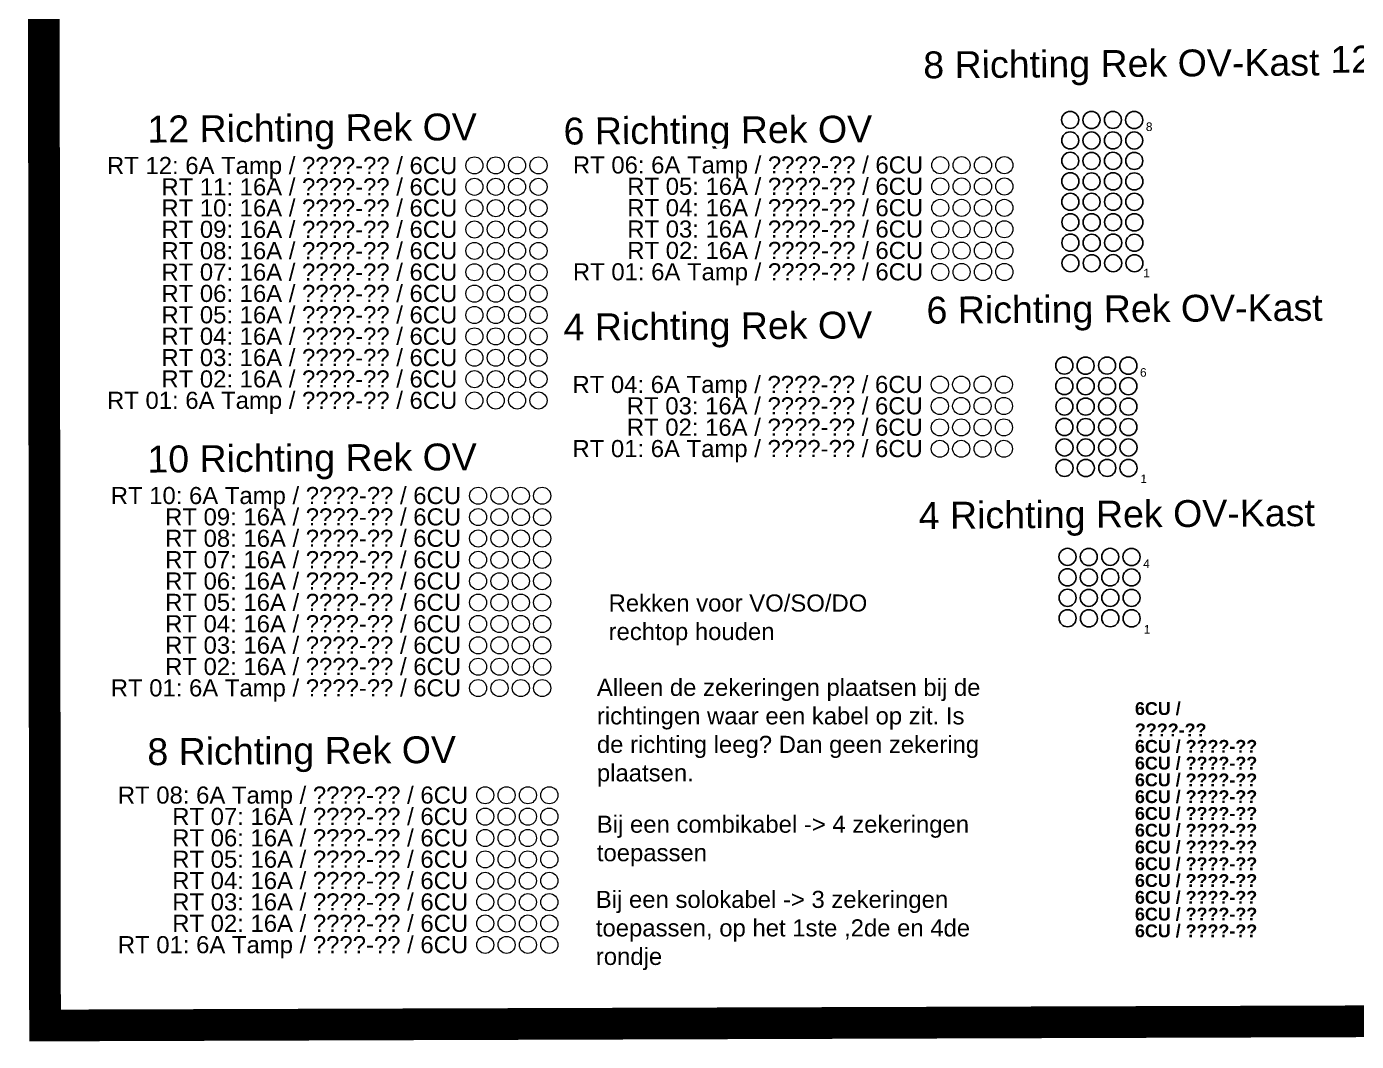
# Model space of a CAD drawing. Header units: metres. Extents: x 342 to 6270, y 11 to 2199.
# Drawn here: x 1016 to 1093.8, y 76.8 to 136.1 of the extents above; entities that cross this region are included whole.
import ezdxf
from ezdxf.enums import TextEntityAlignment as Align

# ---------------------------------------------------------------- set-up
doc = ezdxf.new("R2010")
doc.units = ezdxf.units.M
doc.linetypes.add('DASHED', pattern=[0.75, 0.5, -0.25])
for name, color, linetype, lineweight in [('01 - Bestaande kabel', 125, 'Continuous', 0), ('Aansluiting LS K01', 120, 'DASHED', 0), ('Aansluiting LS K02', 52, 'DASHED', 0), ('Aansluiting LS K03', 5, 'DASHED', 0), ('Aansluiting LS K06', 30, 'DASHED', 0), ('Aansluiting LS K07', 252, 'DASHED', 0), ('Aansluiting LS K08', 244, 'DASHED', 0), ('Aansluiting LS K09', 104, 'DASHED', 0), ('Aansluiting LS K10', 1, 'DASHED', 0), ('Aansluiting LS K11', 190, 'DASHED', 0), ('Aansluiting LS K12', 201, 'DASHED', 0)]:
    doc.layers.add(name, color=color, linetype=linetype, lineweight=lineweight)
doc.layers.add('Aansluiting LS K04', color=3, linetype='DASHED', lineweight=0, true_color=0x00f000)
doc.layers.add('Aansluiting LS K05', color=6, linetype='DASHED', lineweight=0, true_color=0xeb00eb)
doc.layers.add('Opmerking', color=7, linetype='Continuous')
doc.styles.add('ARIAL', font='arial.ttf')
doc.styles.get("Standard").update_dxf_attribs({"font": 'arial.ttf'})
doc.styles.add('TM-0.5', font='', dxfattribs={"height": 0.5})
doc.styles.get('TM-0.5').set_extended_font_data('Arial Nova Light')

# ---------------------------------------------------------------- blocks, each defined once
blk = doc.blocks.new('*U219')
for centre in [(0, 0), (1.245, -0.005), (2.5, 0), (3.745, -0.005), (0.002, -1.197), (1.247, -1.202), (2.502, -1.197), (3.747, -1.202), (0.005, -2.393), (1.249, -2.398), (2.505, -2.393), (3.749, -2.398), (0.007, -3.59), (1.252, -3.595), (2.507, -3.59), (3.752, -3.595)]:
    blk.add_circle(centre, 0.5)
at = {"char_height": 0.5, "attachment_point": 1, "rotation": 359.16536, "style": 'TM-0.5'}
for s, insert in [('4', (4.432, -0.145)), ('1', (4.466, -3.984))]:
    blk.add_mtext_dynamic_manual_height_columns(s, width=0.80676, gutter_width=2.5, heights=[0], dxfattribs=dict(at, insert=insert))
at = {"color": 7}
for tag, p in [('RI4', (-1.128, -0.226)), ('RI3', (-1.126, -1.423)), ('RI2', (-1.123, -2.619)), ('RI1', (-1.121, -3.816))]:
    blk.add_attdef(tag, text='', height=0.5, dxfattribs=at).set_placement(p, align=Align.RIGHT)
blk = doc.blocks.new('*U218')
for centre in [(0, 0), (1.245, -0.005), (2.5, 0), (3.745, -0.005), (0.002, -1.197), (1.247, -1.202), (2.502, -1.197), (3.747, -1.202), (0.005, -2.393), (1.249, -2.398), (2.505, -2.393), (3.749, -2.398), (0.007, -3.59), (1.252, -3.595), (2.507, -3.59), (3.752, -3.595), (0.009, -4.786), (1.254, -4.791), (2.509, -4.786), (3.754, -4.791), (0.012, -5.983), (1.256, -5.988), (2.512, -5.983), (3.756, -5.988)]:
    blk.add_circle(centre, 0.5)
at = {"char_height": 0.5, "attachment_point": 1, "rotation": 359.16536, "style": 'TM-0.5'}
for s, insert in [('6', (4.432, -0.145)), ('1', (4.458, -6.366))]:
    blk.add_mtext_dynamic_manual_height_columns(s, width=0.80676, gutter_width=2.5, heights=[0], dxfattribs=dict(at, insert=insert))
at = {"color": 7}
for tag, p in [('RI6', (-1.128, -0.226)), ('RI5', (-1.126, -1.423)), ('RI4', (-1.123, -2.619)), ('RI3', (-1.121, -3.816)), ('RI2', (-1.119, -5.012)), ('RI1', (-1.119, -6.209))]:
    blk.add_attdef(tag, text='', height=0.5, dxfattribs=at).set_placement(p, align=Align.RIGHT)
blk = doc.blocks.new('*U217')
for centre in [(0, 0), (1.245, -0.005), (2.5, 0), (3.745, -0.005), (0.002, -1.197), (1.247, -1.202), (2.502, -1.197), (3.747, -1.202), (0.005, -2.393), (1.249, -2.398), (2.505, -2.393), (3.749, -2.398), (0.007, -3.59), (1.252, -3.595), (2.507, -3.59), (3.752, -3.595), (0.009, -4.786), (1.254, -4.791), (2.509, -4.786), (3.754, -4.791), (0.012, -5.983), (1.256, -5.988), (2.512, -5.983), (3.756, -5.988), (0.014, -7.179), (1.259, -7.184), (2.514, -7.179), (3.759, -7.184), (0.016, -8.376), (1.261, -8.381), (2.516, -8.376), (3.761, -8.381)]:
    blk.add_circle(centre, 0.5)
at = {"char_height": 0.5, "attachment_point": 1, "rotation": 359.16536, "style": 'TM-0.5'}
for s, insert in [('8', (4.432, -0.145)), ('1', (4.282, -8.702))]:
    blk.add_mtext_dynamic_manual_height_columns(s, width=0.80676, gutter_width=2.5, heights=[0], dxfattribs=dict(at, insert=insert))
at = {"color": 7}
for tag, p in [('RI8', (-1.128, -0.226)), ('RI7', (-1.126, -1.423)), ('RI6', (-1.123, -2.619)), ('RI5', (-1.121, -3.816)), ('RI1', (-1.112, -8.602))]:
    blk.add_attdef(tag, text='', height=0.5, dxfattribs=at).set_placement(p, align=Align.RIGHT)
for tag, p in [('RI4', (-1.119, -5.012)), ('RI3', (-1.119, -6.209)), ('RI2', (-1.114, -7.405))]:
    blk.add_attdef(tag, text='', height=0.5, rotation=360, dxfattribs=at).set_placement(p, align=Align.RIGHT)
blk = doc.blocks.new('RT 1-12 OV')
at = {"linetype": 'DASHED'}
blk.add_wipeout([(-21.905, 7.992), (5.785, 7.992), (5.785, -7.646), (-21.905, -7.646)], dxfattribs=at)
at = {"layer": 'Aansluiting LS K01', "linetype": 'Continuous'}
for centre in [(1.122, -6.494), (2.372, -6.494), (3.622, -6.494), (4.872, -6.494)]:
    blk.add_circle(centre, 0.5, dxfattribs=at)
at = {"layer": 'Aansluiting LS K02', "linetype": 'Continuous'}
for centre in [(1.122, -5.244), (2.372, -5.244), (3.622, -5.244), (4.872, -5.244)]:
    blk.add_circle(centre, 0.5, dxfattribs=at)
at = {"layer": 'Aansluiting LS K03', "linetype": 'Continuous'}
for centre in [(1.122, -3.994), (2.372, -3.994), (3.622, -3.994), (4.872, -3.994)]:
    blk.add_circle(centre, 0.5, dxfattribs=at)
at = {"layer": 'Aansluiting LS K04', "linetype": 'Continuous'}
for centre in [(1.122, -2.744), (2.372, -2.744), (3.622, -2.744), (4.872, -2.744)]:
    blk.add_circle(centre, 0.5, dxfattribs=at)
at = {"layer": 'Aansluiting LS K05', "linetype": 'Continuous'}
for centre in [(1.122, -1.494), (2.372, -1.494), (3.622, -1.494), (4.872, -1.494)]:
    blk.add_circle(centre, 0.5, dxfattribs=at)
at = {"layer": 'Aansluiting LS K06', "linetype": 'Continuous'}
for centre in [(1.122, -0.244), (2.372, -0.244), (3.622, -0.244), (4.872, -0.244)]:
    blk.add_circle(centre, 0.5, dxfattribs=at)
at = {"layer": 'Aansluiting LS K07', "linetype": 'Continuous'}
for centre in [(1.122, 1.006), (2.372, 1.006), (3.622, 1.006), (4.872, 1.006)]:
    blk.add_circle(centre, 0.5, dxfattribs=at)
at = {"layer": 'Aansluiting LS K08', "linetype": 'Continuous'}
for centre in [(1.122, 2.256), (2.372, 2.256), (3.622, 2.256), (4.872, 2.256)]:
    blk.add_circle(centre, 0.5, dxfattribs=at)
at = {"layer": 'Aansluiting LS K09', "linetype": 'Continuous'}
for centre in [(1.122, 3.506), (2.372, 3.506), (3.622, 3.506), (4.872, 3.506)]:
    blk.add_circle(centre, 0.5, dxfattribs=at)
at = {"layer": 'Aansluiting LS K10', "linetype": 'Continuous'}
for centre in [(1.122, 4.756), (2.372, 4.756), (3.622, 4.756), (4.872, 4.756)]:
    blk.add_circle(centre, 0.5, dxfattribs=at)
at = {"layer": 'Aansluiting LS K11', "linetype": 'Continuous'}
for centre in [(1.122, 6.006), (2.372, 6.006), (3.622, 6.006), (4.872, 6.006)]:
    blk.add_circle(centre, 0.5, dxfattribs=at)
at = {"layer": 'Aansluiting LS K12', "linetype": 'Continuous'}
for centre in [(1.122, 7.256), (2.372, 7.256), (3.622, 7.256), (4.872, 7.256)]:
    blk.add_circle(centre, 0.5, dxfattribs=at)
at = {"layer": 'Aansluiting LS K01', "style": 'ARIAL'}
blk.add_attdef('RT_01:', text='', height=1, dxfattribs=at).set_placement((0.122, -6.981), align=Align.RIGHT)
at = {"layer": 'Aansluiting LS K02', "style": 'ARIAL'}
blk.add_attdef('RT_02:', text='', height=1, dxfattribs=at).set_placement((0.122, -5.731), align=Align.RIGHT)
at = {"layer": 'Aansluiting LS K03', "style": 'ARIAL'}
blk.add_attdef('RT_03:', text='', height=1, dxfattribs=at).set_placement((0.122, -4.48), align=Align.RIGHT)
at = {"layer": 'Aansluiting LS K04', "style": 'ARIAL'}
blk.add_attdef('RT_04:', text='', height=1, dxfattribs=at).set_placement((0.122, -3.231), align=Align.RIGHT)
at = {"layer": 'Aansluiting LS K05', "style": 'ARIAL'}
blk.add_attdef('RT_05:', text='', height=1, dxfattribs=at).set_placement((0.122, -1.981), align=Align.RIGHT)
at = {"layer": 'Aansluiting LS K06', "style": 'ARIAL'}
blk.add_attdef('RT_06:', text='', height=1, dxfattribs=at).set_placement((0.122, -0.731), align=Align.RIGHT)
at = {"layer": 'Aansluiting LS K07', "style": 'ARIAL'}
blk.add_attdef('RT_07:', text='', height=1, dxfattribs=at).set_placement((0.122, 0.519), align=Align.RIGHT)
at = {"layer": 'Aansluiting LS K08', "style": 'ARIAL'}
blk.add_attdef('RT_08:', text='', height=1, dxfattribs=at).set_placement((0.122, 1.769), align=Align.RIGHT)
at = {"layer": 'Aansluiting LS K09', "style": 'ARIAL'}
blk.add_attdef('RT_09:', text='', height=1, dxfattribs=at).set_placement((0.122, 3.019), align=Align.RIGHT)
at = {"layer": 'Aansluiting LS K10', "style": 'ARIAL'}
blk.add_attdef('RT_10:', text='', height=1, dxfattribs=at).set_placement((0.122, 4.269), align=Align.RIGHT)
at = {"layer": 'Aansluiting LS K11', "style": 'ARIAL'}
blk.add_attdef('RT_11:', text='', height=1, dxfattribs=at).set_placement((0.122, 5.502), align=Align.RIGHT)
at = {"layer": 'Aansluiting LS K12', "style": 'ARIAL'}
blk.add_attdef('RT_12:', text='', height=1, dxfattribs=at).set_placement((0.122, 6.752), align=Align.RIGHT)
blk = doc.blocks.new('RT 1-10 OV')
at = {"linetype": 'DASHED'}
blk.add_wipeout([(-22.091, 8.072), (5.599, 8.072), (5.599, -5.159), (-22.091, -5.159)], dxfattribs=at)
at = {"layer": 'Aansluiting LS K01', "linetype": 'Continuous'}
for centre in [(0.936, -4.006), (2.186, -4.006), (3.436, -4.006), (4.686, -4.006)]:
    blk.add_circle(centre, 0.5, dxfattribs=at)
at = {"layer": 'Aansluiting LS K02', "linetype": 'Continuous'}
for centre in [(0.936, -2.756), (2.186, -2.756), (3.436, -2.756), (4.686, -2.756)]:
    blk.add_circle(centre, 0.5, dxfattribs=at)
at = {"layer": 'Aansluiting LS K03', "linetype": 'Continuous'}
for centre in [(0.936, -1.506), (2.186, -1.506), (3.436, -1.506), (4.686, -1.506)]:
    blk.add_circle(centre, 0.5, dxfattribs=at)
at = {"layer": 'Aansluiting LS K04', "linetype": 'Continuous'}
for centre in [(0.936, -0.256), (2.186, -0.256), (3.436, -0.256), (4.686, -0.256)]:
    blk.add_circle(centre, 0.5, dxfattribs=at)
at = {"layer": 'Aansluiting LS K05', "linetype": 'Continuous'}
for centre in [(0.936, 0.994), (2.186, 0.994), (3.436, 0.994), (4.686, 0.994)]:
    blk.add_circle(centre, 0.5, dxfattribs=at)
at = {"layer": 'Aansluiting LS K06', "linetype": 'Continuous'}
for centre in [(0.936, 2.244), (2.186, 2.244), (3.436, 2.244), (4.686, 2.244)]:
    blk.add_circle(centre, 0.5, dxfattribs=at)
at = {"layer": 'Aansluiting LS K07', "linetype": 'Continuous'}
for centre in [(0.936, 3.494), (2.186, 3.494), (3.436, 3.494), (4.686, 3.494)]:
    blk.add_circle(centre, 0.5, dxfattribs=at)
at = {"layer": 'Aansluiting LS K08', "linetype": 'Continuous'}
for centre in [(0.936, 4.744), (2.186, 4.744), (3.436, 4.744), (4.686, 4.744)]:
    blk.add_circle(centre, 0.5, dxfattribs=at)
at = {"layer": 'Aansluiting LS K09', "linetype": 'Continuous'}
for centre in [(0.936, 5.994), (2.186, 5.994), (3.436, 5.994), (4.686, 5.994)]:
    blk.add_circle(centre, 0.5, dxfattribs=at)
at = {"layer": 'Aansluiting LS K10', "linetype": 'Continuous'}
for centre in [(0.936, 7.244), (2.186, 7.244), (3.436, 7.244), (4.686, 7.244)]:
    blk.add_circle(centre, 0.5, dxfattribs=at)
at = {"layer": 'Aansluiting LS K01', "style": 'ARIAL'}
blk.add_attdef('RT_01:', text='', height=1, dxfattribs=at).set_placement((-0.064, -4.493), align=Align.RIGHT)
at = {"layer": 'Aansluiting LS K02', "style": 'ARIAL'}
blk.add_attdef('RT_02:', text='', height=1, dxfattribs=at).set_placement((-0.064, -3.243), align=Align.RIGHT)
at = {"layer": 'Aansluiting LS K03', "style": 'ARIAL'}
blk.add_attdef('RT_03:', text='', height=1, dxfattribs=at).set_placement((-0.064, -1.993), align=Align.RIGHT)
at = {"layer": 'Aansluiting LS K04', "style": 'ARIAL'}
blk.add_attdef('RT_04:', text='', height=1, dxfattribs=at).set_placement((-0.064, -0.743), align=Align.RIGHT)
at = {"layer": 'Aansluiting LS K05', "style": 'ARIAL'}
blk.add_attdef('RT_05:', text='', height=1, dxfattribs=at).set_placement((-0.064, 0.507), align=Align.RIGHT)
at = {"layer": 'Aansluiting LS K06', "style": 'ARIAL'}
blk.add_attdef('RT_06:', text='', height=1, dxfattribs=at).set_placement((-0.064, 1.757), align=Align.RIGHT)
at = {"layer": 'Aansluiting LS K07', "style": 'ARIAL'}
blk.add_attdef('RT_07:', text='', height=1, dxfattribs=at).set_placement((-0.064, 3.007), align=Align.RIGHT)
at = {"layer": 'Aansluiting LS K08', "style": 'ARIAL'}
blk.add_attdef('RT_08:', text='', height=1, dxfattribs=at).set_placement((-0.064, 4.257), align=Align.RIGHT)
at = {"layer": 'Aansluiting LS K09', "style": 'ARIAL'}
blk.add_attdef('RT_09:', text='', height=1, dxfattribs=at).set_placement((-0.064, 5.507), align=Align.RIGHT)
at = {"layer": 'Aansluiting LS K10', "style": 'ARIAL'}
blk.add_attdef('RT_10:', text='', height=1, dxfattribs=at).set_placement((-0.064, 6.757), align=Align.RIGHT)
blk = doc.blocks.new('RT 1-8 OV')
at = {"linetype": 'DASHED'}
blk.add_wipeout([(-22.158, 5.514), (5.532, 5.514), (5.532, -5.362), (-22.158, -5.362)], dxfattribs=at)
at = {"layer": 'Aansluiting LS K01', "linetype": 'Continuous'}
for centre in [(0.869, -4.21), (2.119, -4.21), (3.369, -4.21), (4.619, -4.21)]:
    blk.add_circle(centre, 0.5, dxfattribs=at)
at = {"layer": 'Aansluiting LS K02', "linetype": 'Continuous'}
for centre in [(0.869, -2.96), (2.119, -2.96), (3.369, -2.96), (4.619, -2.96)]:
    blk.add_circle(centre, 0.5, dxfattribs=at)
at = {"layer": 'Aansluiting LS K03', "linetype": 'Continuous'}
for centre in [(0.869, -1.71), (2.119, -1.71), (3.369, -1.71), (4.619, -1.71)]:
    blk.add_circle(centre, 0.5, dxfattribs=at)
at = {"layer": 'Aansluiting LS K04', "linetype": 'Continuous'}
for centre in [(0.869, -0.46), (2.119, -0.46), (3.369, -0.46), (4.619, -0.46)]:
    blk.add_circle(centre, 0.5, dxfattribs=at)
at = {"layer": 'Aansluiting LS K05', "linetype": 'Continuous'}
for centre in [(0.869, 0.79), (2.119, 0.79), (3.369, 0.79), (4.619, 0.79)]:
    blk.add_circle(centre, 0.5, dxfattribs=at)
at = {"layer": 'Aansluiting LS K06', "linetype": 'Continuous'}
for centre in [(0.869, 2.04), (2.119, 2.04), (3.369, 2.04), (4.619, 2.04)]:
    blk.add_circle(centre, 0.5, dxfattribs=at)
at = {"layer": 'Aansluiting LS K07', "linetype": 'Continuous'}
for centre in [(0.869, 3.29), (2.119, 3.29), (3.369, 3.29), (4.619, 3.29)]:
    blk.add_circle(centre, 0.5, dxfattribs=at)
at = {"layer": 'Aansluiting LS K08', "linetype": 'Continuous'}
for centre in [(0.869, 4.54), (2.119, 4.54), (3.369, 4.54), (4.619, 4.54)]:
    blk.add_circle(centre, 0.5, dxfattribs=at)
at = {"layer": 'Aansluiting LS K01', "style": 'ARIAL'}
blk.add_attdef('RT_01:', text='', height=1, dxfattribs=at).set_placement((-0.131, -4.697), align=Align.RIGHT)
at = {"layer": 'Aansluiting LS K02', "style": 'ARIAL'}
blk.add_attdef('RT_02:', text='', height=1, dxfattribs=at).set_placement((-0.131, -3.447), align=Align.RIGHT)
at = {"layer": 'Aansluiting LS K03', "style": 'ARIAL'}
blk.add_attdef('RT_03:', text='', height=1, dxfattribs=at).set_placement((-0.131, -2.196), align=Align.RIGHT)
at = {"layer": 'Aansluiting LS K04', "style": 'ARIAL'}
blk.add_attdef('RT_04:', text='', height=1, dxfattribs=at).set_placement((-0.131, -0.947), align=Align.RIGHT)
at = {"layer": 'Aansluiting LS K05', "style": 'ARIAL'}
blk.add_attdef('RT_05:', text='', height=1, dxfattribs=at).set_placement((-0.131, 0.303), align=Align.RIGHT)
at = {"layer": 'Aansluiting LS K06', "style": 'ARIAL'}
blk.add_attdef('RT_06:', text='', height=1, dxfattribs=at).set_placement((-0.131, 1.553), align=Align.RIGHT)
at = {"layer": 'Aansluiting LS K07', "style": 'ARIAL'}
blk.add_attdef('RT_07:', text='', height=1, dxfattribs=at).set_placement((-0.131, 2.803), align=Align.RIGHT)
at = {"layer": 'Aansluiting LS K08', "style": 'ARIAL'}
blk.add_attdef('RT_08:', text='', height=1, dxfattribs=at).set_placement((-0.131, 4.053), align=Align.RIGHT)
blk = doc.blocks.new('RT 1-6 OV')
at = {"linetype": 'DASHED'}
blk.add_wipeout([(-22.692, 4.277), (4.998, 4.277), (4.998, -4.089), (-22.692, -4.089)], dxfattribs=at)
at = {"layer": 'Aansluiting LS K01', "linetype": 'Continuous'}
for centre in [(0.335, -2.936), (1.585, -2.936), (2.835, -2.936), (4.085, -2.936)]:
    blk.add_circle(centre, 0.5, dxfattribs=at)
at = {"layer": 'Aansluiting LS K02', "linetype": 'Continuous'}
for centre in [(0.335, -1.686), (1.585, -1.686), (2.835, -1.686), (4.085, -1.686)]:
    blk.add_circle(centre, 0.5, dxfattribs=at)
at = {"layer": 'Aansluiting LS K03', "linetype": 'Continuous'}
for centre in [(0.335, -0.436), (1.585, -0.436), (2.835, -0.436), (4.085, -0.436)]:
    blk.add_circle(centre, 0.5, dxfattribs=at)
at = {"layer": 'Aansluiting LS K04', "linetype": 'Continuous'}
for centre in [(0.335, 0.814), (1.585, 0.814), (2.835, 0.814), (4.085, 0.814)]:
    blk.add_circle(centre, 0.5, dxfattribs=at)
at = {"layer": 'Aansluiting LS K05', "linetype": 'Continuous'}
for centre in [(0.335, 2.064), (1.585, 2.064), (2.835, 2.064), (4.085, 2.064)]:
    blk.add_circle(centre, 0.5, dxfattribs=at)
at = {"layer": 'Aansluiting LS K06', "linetype": 'Continuous'}
for centre in [(0.335, 3.314), (1.585, 3.314), (2.835, 3.314), (4.085, 3.314)]:
    blk.add_circle(centre, 0.5, dxfattribs=at)
at = {"layer": 'Aansluiting LS K01', "style": 'ARIAL'}
blk.add_attdef('RT_01:', text='', height=1, dxfattribs=at).set_placement((-0.665, -3.424), align=Align.RIGHT)
at = {"layer": 'Aansluiting LS K02', "style": 'ARIAL'}
blk.add_attdef('RT_02:', text='', height=1, dxfattribs=at).set_placement((-0.665, -2.174), align=Align.RIGHT)
at = {"layer": 'Aansluiting LS K03', "style": 'ARIAL'}
blk.add_attdef('RT_03:', text='', height=1, dxfattribs=at).set_placement((-0.665, -0.923), align=Align.RIGHT)
at = {"layer": 'Aansluiting LS K04', "style": 'ARIAL'}
blk.add_attdef('RT_04:', text='', height=1, dxfattribs=at).set_placement((-0.665, 0.326), align=Align.RIGHT)
at = {"layer": 'Aansluiting LS K05', "style": 'ARIAL'}
blk.add_attdef('RT_05:', text='', height=1, dxfattribs=at).set_placement((-0.665, 1.576), align=Align.RIGHT)
at = {"layer": 'Aansluiting LS K06', "style": 'ARIAL'}
blk.add_attdef('RT_06:', text='', height=1, dxfattribs=at).set_placement((-0.665, 2.826), align=Align.RIGHT)
blk = doc.blocks.new('RT 1-4 OV')
at = {"linetype": 'DASHED'}
blk.add_wipeout([(-21.838, 2.999), (5.852, 2.999), (5.852, -2.876), (-21.838, -2.876)], dxfattribs=at)
at = {"layer": 'Aansluiting LS K01', "linetype": 'Continuous'}
for centre in [(1.189, -1.723), (2.439, -1.723), (3.689, -1.723), (4.939, -1.723)]:
    blk.add_circle(centre, 0.5, dxfattribs=at)
at = {"layer": 'Aansluiting LS K02', "linetype": 'Continuous'}
for centre in [(1.189, -0.473), (2.439, -0.473), (3.689, -0.473), (4.939, -0.473)]:
    blk.add_circle(centre, 0.5, dxfattribs=at)
at = {"layer": 'Aansluiting LS K03', "linetype": 'Continuous'}
for centre in [(1.189, 0.777), (2.439, 0.777), (3.689, 0.777), (4.939, 0.777)]:
    blk.add_circle(centre, 0.5, dxfattribs=at)
at = {"layer": 'Aansluiting LS K04', "linetype": 'Continuous'}
for centre in [(1.189, 2.027), (2.439, 2.027), (3.689, 2.027), (4.939, 2.027)]:
    blk.add_circle(centre, 0.5, dxfattribs=at)
at = {"layer": 'Aansluiting LS K01', "style": 'ARIAL'}
blk.add_attdef('RT_01:', text='', height=1, dxfattribs=at).set_placement((0.189, -2.21), align=Align.RIGHT)
at = {"layer": 'Aansluiting LS K02', "style": 'ARIAL'}
blk.add_attdef('RT_02:', text='', height=1, dxfattribs=at).set_placement((0.189, -0.96), align=Align.RIGHT)
at = {"layer": 'Aansluiting LS K03', "style": 'ARIAL'}
blk.add_attdef('RT_03:', text='', height=1, dxfattribs=at).set_placement((0.189, 0.29), align=Align.RIGHT)
at = {"layer": 'Aansluiting LS K04', "style": 'ARIAL'}
blk.add_attdef('RT_04:', text='', height=1, dxfattribs=at).set_placement((0.189, 1.54), align=Align.RIGHT)
blk = doc.blocks.new('RICHTINGEN TEKST OV')
at = {"layer": '01 - Bestaande kabel', "insert": (-1.906, 5.015), "char_height": 0.75, "attachment_point": 7, "style": 'TM-0.5', "bg_fill": 3, "box_fill_scale": 1.1, "bg_fill_color": 256, "bg_fill_transparency": 0}
blk.add_mtext_dynamic_manual_height_columns('{\\fArial Nova Light|b1|i0|c0|p34;6CU / ????-??}', width=6.6506, gutter_width=2.5, heights=[0], dxfattribs=at)
at = {"layer": 'Aansluiting LS K01', "insert": (-1.906, 4.034), "char_height": 0.75, "attachment_point": 7, "style": 'TM-0.5', "bg_fill": 3, "box_fill_scale": 1.1, "bg_fill_color": 256, "bg_fill_transparency": 0}
blk.add_mtext_dynamic_manual_height_columns('{\\fArial Nova Light|b1|i0|c0|p34;6CU / ????-??}', width=7.08564, gutter_width=2.5, heights=[0], dxfattribs=at)
at = {"layer": 'Aansluiting LS K02', "insert": (-1.906, 3.053), "char_height": 0.75, "attachment_point": 7, "style": 'TM-0.5', "bg_fill": 3, "box_fill_scale": 1.1, "bg_fill_color": 256, "bg_fill_transparency": 0}
blk.add_mtext_dynamic_manual_height_columns('{\\fArial Nova Light|b1|i0|c0|p34;6CU / ????-??}', width=7.08564, gutter_width=2.5, heights=[0], dxfattribs=at)
at = {"layer": 'Aansluiting LS K03', "insert": (-1.906, 2.072), "char_height": 0.75, "attachment_point": 7, "style": 'TM-0.5', "bg_fill": 3, "box_fill_scale": 1.1, "bg_fill_color": 256, "bg_fill_transparency": 0}
blk.add_mtext_dynamic_manual_height_columns('{\\fArial Nova Light|b1|i0|c0|p34;6CU / ????-??}', width=7.08564, gutter_width=2.5, heights=[0], dxfattribs=at)
at = {"layer": 'Aansluiting LS K04', "insert": (-1.906, 1.091), "char_height": 0.75, "attachment_point": 7, "style": 'TM-0.5', "bg_fill": 3, "box_fill_scale": 1.1, "bg_fill_color": 256, "bg_fill_transparency": 0}
blk.add_mtext_dynamic_manual_height_columns('{\\fArial Nova Light|b1|i0|c0|p34;6CU / ????-??}', width=7.08564, gutter_width=2.5, heights=[0], dxfattribs=at)
at = {"layer": 'Aansluiting LS K05', "insert": (-1.906, 0.11), "char_height": 0.75, "attachment_point": 7, "style": 'TM-0.5', "bg_fill": 3, "box_fill_scale": 1.1, "bg_fill_color": 256, "bg_fill_transparency": 0}
blk.add_mtext_dynamic_manual_height_columns('{\\fArial Nova Light|b1|i0|c0|p34;6CU / ????-??}', width=7.08564, gutter_width=2.5, heights=[0], dxfattribs=at)
at = {"layer": 'Aansluiting LS K06', "insert": (-1.906, -0.871), "char_height": 0.75, "attachment_point": 7, "style": 'TM-0.5', "bg_fill": 3, "box_fill_scale": 1.1, "bg_fill_color": 256, "bg_fill_transparency": 0}
blk.add_mtext_dynamic_manual_height_columns('{\\fArial Nova Light|b1|i0|c0|p34;6CU / ????-??}', width=7.08564, gutter_width=2.5, heights=[0], dxfattribs=at)
at = {"layer": 'Aansluiting LS K07', "insert": (-1.906, -1.852), "char_height": 0.75, "attachment_point": 7, "style": 'TM-0.5', "bg_fill": 3, "box_fill_scale": 1.1, "bg_fill_color": 256, "bg_fill_transparency": 0}
blk.add_mtext_dynamic_manual_height_columns('{\\fArial Nova Light|b1|i0|c0|p34;6CU / ????-??}', width=7.08564, gutter_width=2.5, heights=[0], dxfattribs=at)
at = {"layer": 'Aansluiting LS K08', "insert": (-1.906, -2.833), "char_height": 0.75, "attachment_point": 7, "style": 'TM-0.5', "bg_fill": 3, "box_fill_scale": 1.1, "bg_fill_color": 256, "bg_fill_transparency": 0}
blk.add_mtext_dynamic_manual_height_columns('{\\fArial Nova Light|b1|i0|c0|p34;6CU / ????-??}', width=7.08564, gutter_width=2.5, heights=[0], dxfattribs=at)
at = {"layer": 'Aansluiting LS K09', "insert": (-1.906, -3.814), "char_height": 0.75, "attachment_point": 7, "style": 'TM-0.5', "bg_fill": 3, "box_fill_scale": 1.1, "bg_fill_color": 256, "bg_fill_transparency": 0}
blk.add_mtext_dynamic_manual_height_columns('{\\fArial Nova Light|b1|i0|c0|p34;6CU / ????-??}', width=7.08564, gutter_width=2.5, heights=[0], dxfattribs=at)
at = {"layer": 'Aansluiting LS K10', "insert": (-1.906, -4.795), "char_height": 0.75, "attachment_point": 7, "style": 'TM-0.5', "bg_fill": 3, "box_fill_scale": 1.1, "bg_fill_color": 256, "bg_fill_transparency": 0}
blk.add_mtext_dynamic_manual_height_columns('{\\fArial Nova Light|b1|i0|c0|p34;6CU / ????-??}', width=7.08564, gutter_width=2.5, heights=[0], dxfattribs=at)
at = {"layer": 'Aansluiting LS K11', "insert": (-1.906, -5.776), "char_height": 0.75, "attachment_point": 7, "style": 'TM-0.5', "bg_fill": 3, "box_fill_scale": 1.1, "bg_fill_color": 256, "bg_fill_transparency": 0}
blk.add_mtext_dynamic_manual_height_columns('{\\fArial Nova Light|b1|i0|c0|p34;6CU / ????-??}', width=7.08564, gutter_width=2.5, heights=[0], dxfattribs=at)
at = {"layer": 'Aansluiting LS K12', "insert": (-1.906, -6.757), "char_height": 0.75, "attachment_point": 7, "style": 'TM-0.5', "bg_fill": 3, "box_fill_scale": 1.1, "bg_fill_color": 256, "bg_fill_transparency": 0}
blk.add_mtext_dynamic_manual_height_columns('{\\fArial Nova Light|b1|i0|c0|p34;6CU / ????-??}', width=7.08564, gutter_width=2.5, heights=[0], dxfattribs=at)

msp = doc.modelspace()

# ---------------------------------------------------------------- linework, layer by layer
at = {"layer": 'Aansluiting LS K09', "linetype": 'Continuous', "const_width": 1.85405}
msp.add_lwpolyline([(1173.69977, 205.47881), (1173.84473, 78.18555), (1017.09767, 77.68672), (1016.94729, 205.02546), (1173.69977, 205.47881)], dxfattribs=at)

# ---------------------------------------------------------------- block references
for name, p in [('*U217', (1077.08412, 130.64919)), ('*U218', (1076.74162, 116.2797)), ('*U219', (1076.92718, 105.09359))]:
    msp.add_blockref(name, p)

# ---------------------------------------------------------------- texts
at = {"char_height": 1.5716876, "attachment_point": 1, "rotation": 0.4247719, "style": 'TM-0.5'}
for s, width, insert in [('8 Richting Rek OV-Kast', 22.4541522, (1068.48192, 134.6506)), ('12 Richting Rek OV Wordt schema ', 32.8723249, (1092.29901, 134.97318)), ('12 Richting Rek OV', 18.9857139, (1023.08077, 130.89583)), ('6 Richting Rek OV', 18.9857139, (1047.43317, 130.77792)), ('6 Richting Rek OV-Kast', 22.4541522, (1068.67037, 120.30544)), ('4 Richting Rek OV', 18.9857139, (1047.43317, 119.31498)), ('10 Richting Rek OV', 18.9857139, (1023.08077, 111.59644)), ('4 Richting Rek OV-Kast', 22.4541522, (1068.21386, 108.29836)), ('8 Richting Rek OV', 18.9857139, (1023.08077, 94.48021))]:
    msp.add_mtext_dynamic_manual_height_columns(s, width=width, gutter_width=23.74305, heights=[0], dxfattribs=dict(at, insert=insert))
at = {"insert": (1050.07493, 102.89581), "char_height": 1, "attachment_point": 1, "style": 'TM-0.5'}
msp.add_mtext_dynamic_manual_height_columns('{\\C1;Rekken voor VO/SO/DO rechtop houden}', width=18.7151041, gutter_width=23.74305, heights=[3.10317], dxfattribs=at)
at = {"layer": 'Opmerking', "char_height": 1, "attachment_point": 1, "style": 'TM-0.5'}
for s, insert in [('Alleen de zekeringen plaatsen bij de richtingen waar een kabel op zit. Is de richting leeg? Dan geen zekering plaatsen.', (1049.39017, 97.963)), ('Bij een combikabel -> 4 zekeringen toepassen', (1049.3873, 89.95918)), ('Bij een solokabel -> 3 zekeringen toepassen, op het 1ste ,2de en 4de rondje', (1049.32867, 85.56189))]:
    msp.add_mtext_dynamic_manual_height_columns(s, width=23.1451191, gutter_width=23.74305, heights=[0], dxfattribs=dict(at, insert=insert))

# ---------------------------------------------------------------- next in the draw order: block references
for name, p, values in [('RT 1-6 OV', (1069.14685, 124.69136), {'RT_06:': 'RT 06: 6A Tamp / ????-?? / 6CU', 'RT_05:': 'RT 05: 16A / ????-?? / 6CU', 'RT_04:': 'RT 04: 16A / ????-?? / 6CU', 'RT_03:': 'RT 03: 16A / ????-?? / 6CU', 'RT_02:': 'RT 02: 16A / ????-?? / 6CU', 'RT_01:': 'RT 01: 6A Tamp / ????-?? / 6CU'}), ('RT 1-4 OV', (1068.26871, 113.13942), {'RT_04:': 'RT 04: 6A Tamp / ????-?? / 6CU', 'RT_03:': 'RT 03: 16A / ????-?? / 6CU', 'RT_02:': 'RT 02: 16A / ????-?? / 6CU', 'RT_01:': 'RT 01: 6A Tamp / ????-?? / 6CU'}), ('RT 1-10 OV', (1041.50389, 101.42594), {'RT_10:': 'RT 10: 6A Tamp / ????-?? / 6CU', 'RT_09:': 'RT 09: 16A / ????-?? / 6CU', 'RT_08:': 'RT 08: 16A / ????-?? / 6CU', 'RT_07:': 'RT 07: 16A / ????-?? / 6CU', 'RT_06:': 'RT 06: 16A / ????-?? / 6CU', 'RT_05:': 'RT 05: 16A / ????-?? / 6CU', 'RT_04:': 'RT 04: 16A / ????-?? / 6CU', 'RT_03:': 'RT 03: 16A / ????-?? / 6CU', 'RT_02:': 'RT 02: 16A / ????-?? / 6CU', 'RT_01:': 'RT 01: 6A Tamp / ????-?? / 6CU'}), ('RT 1-8 OV', (1041.9861, 86.61023), {'RT_08:': 'RT 08: 6A Tamp / ????-?? / 6CU', 'RT_07:': 'RT 07: 16A / ????-?? / 6CU', 'RT_06:': 'RT 06: 16A / ????-?? / 6CU', 'RT_05:': 'RT 05: 16A / ????-?? / 6CU', 'RT_04:': 'RT 04: 16A / ????-?? / 6CU', 'RT_03:': 'RT 03: 16A / ????-?? / 6CU', 'RT_02:': 'RT 02: 16A / ????-?? / 6CU', 'RT_01:': 'RT 01: 6A Tamp / ????-?? / 6CU'})]:
    msp.add_blockref(name, p).add_auto_attribs(values)
msp.add_blockref('RICHTINGEN TEKST OV', (1082.77849, 89.58159))

# ---------------------------------------------------------------- next in the draw order: block references
msp.add_blockref('RT 1-12 OV', (1041.09987, 120.73302)).add_auto_attribs({'RT_12:': 'RT 12: 6A Tamp / ????-?? / 6CU', 'RT_11:': 'RT 11: 16A / ????-?? / 6CU', 'RT_10:': 'RT 10: 16A / ????-?? / 6CU', 'RT_09:': 'RT 09: 16A / ????-?? / 6CU', 'RT_08:': 'RT 08: 16A / ????-?? / 6CU', 'RT_07:': 'RT 07: 16A / ????-?? / 6CU', 'RT_06:': 'RT 06: 16A / ????-?? / 6CU', 'RT_05:': 'RT 05: 16A / ????-?? / 6CU', 'RT_04:': 'RT 04: 16A / ????-?? / 6CU', 'RT_03:': 'RT 03: 16A / ????-?? / 6CU', 'RT_02:': 'RT 02: 16A / ????-?? / 6CU', 'RT_01:': 'RT 01: 6A Tamp / ????-?? / 6CU'})

doc.saveas('drawing.dxf')
